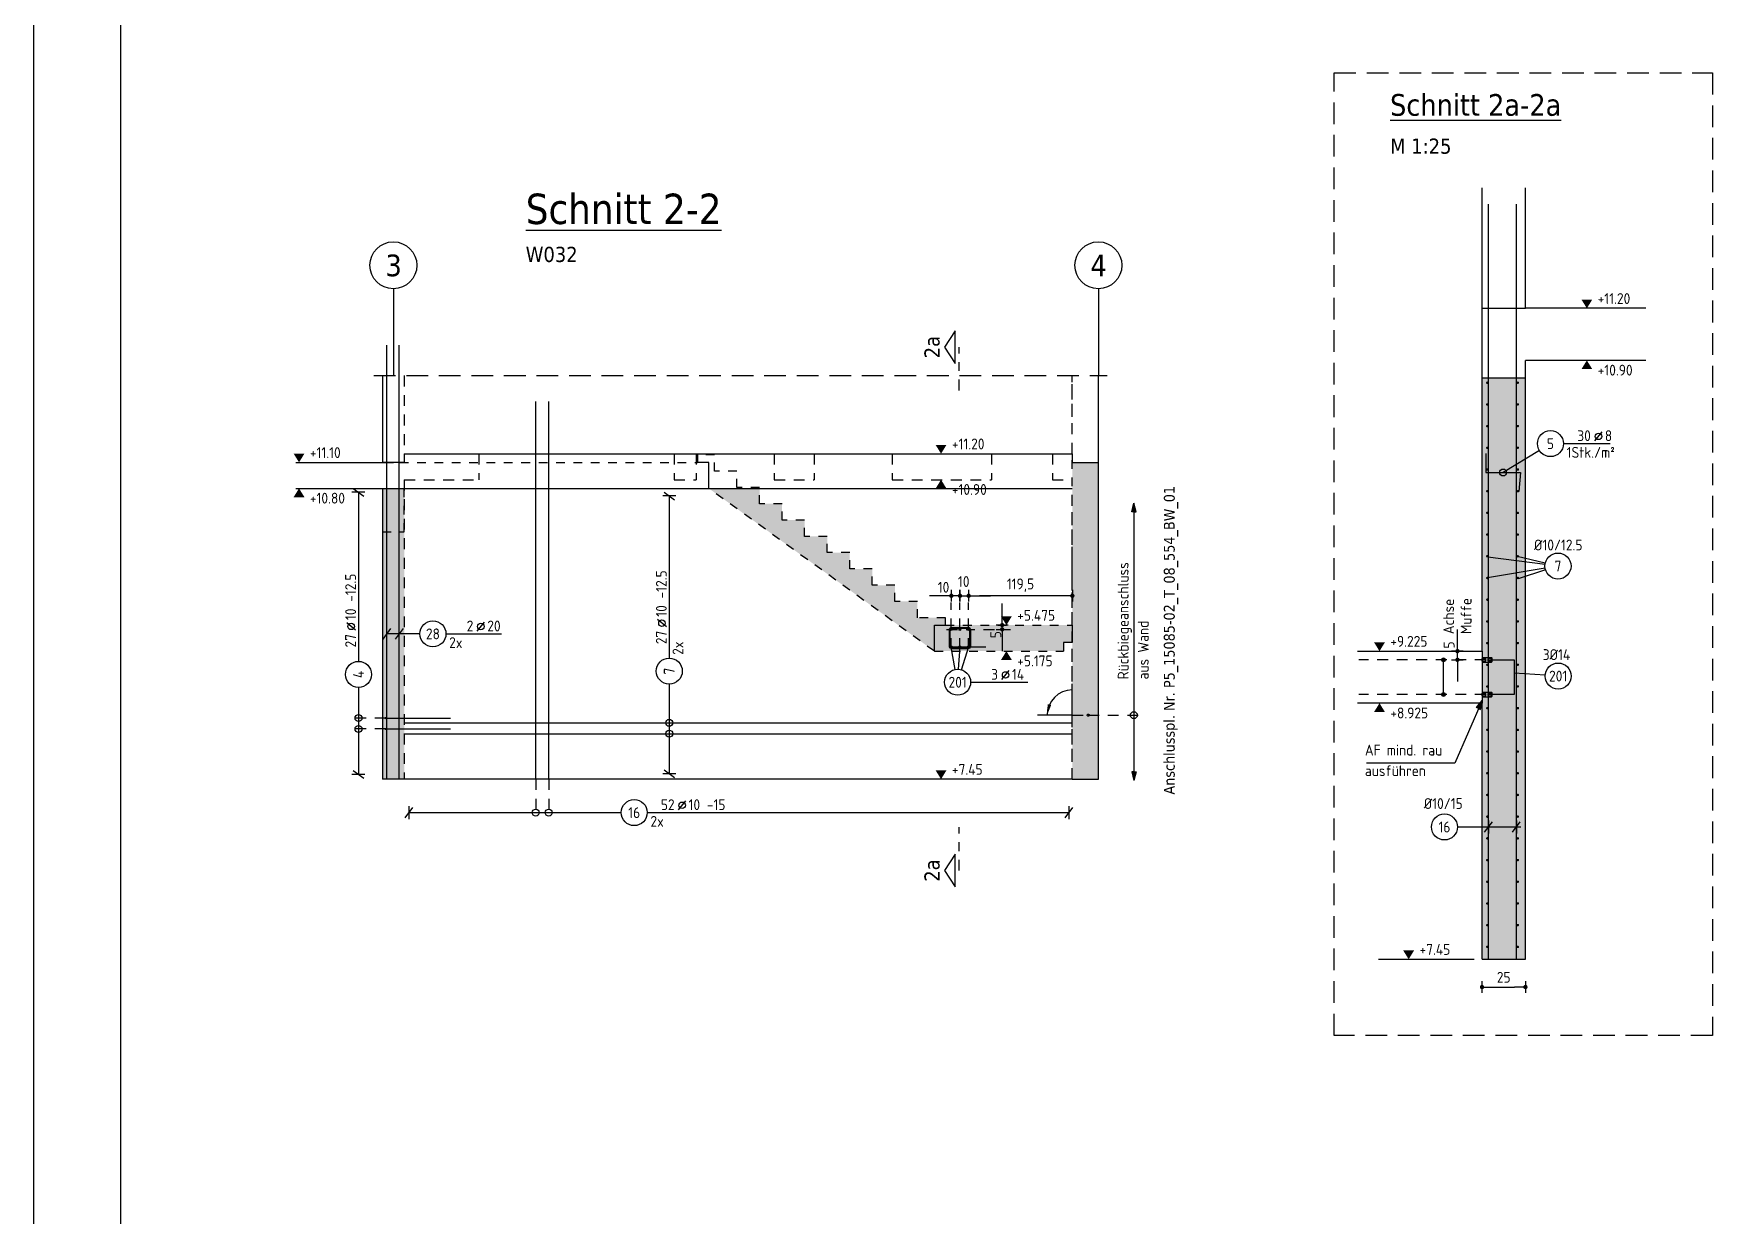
# Model space of a CAD drawing. Extents: x -4 to 75, y 1 to 115.
# Drawn here: x 6 to 25.35, y 15.02 to 28.64 of the extents above; entities that cross this region are included whole.
import ezdxf
from ezdxf.enums import TextEntityAlignment as Align

# ---------------------------------------------------------------- set-up
doc = ezdxf.new("R2010")
doc.units = 0
doc.header["$LTSCALE"] = 0.5
for name, pattern in [('AUSGEZOGEN', [1000.01, 1000, 0.01]), ('DASHDOT2', [0.5, 0.25, -0.125, 0, -0.125]), ('DASHDOTSMALL', [1.05, 0.5, -0.25, 0.05, -0.25]), ('DASHED', [0.75, 0.5, -0.25]), ('DOT', [0.175, 0.05, -0.125]), ('HIDDEN', [0.375, 0.25, -0.125]), ('HIDDEN2', [0.187, 0.125, -0.062]), ('PUNKT', [0.175, 0.05, -0.125]), ('STRICHLINIE', [0.75, 0.5, -0.25]), ('STRICHPUNKT2', [0.55, 0.25, -0.125, 0.05, -0.125]), ('VERDECKT', [0.375, 0.25, -0.125])]:
    doc.linetypes.add(name, pattern=pattern)
for name, color, linetype in [('ACHSEN', 7, 'Continuous'), ('AFU', 7, 'Continuous'), ('BETON', 7, 'Continuous'), ('DETAIL', 7, 'Continuous'), ('DRUEBER', 7, 'Continuous'), ('grau_mittel', 7, 'Continuous'), ('HILFE', 7, 'Continuous'), ('koten', 7, 'Continuous'), ('LENTON', 7, 'Continuous'), ('MASSE', 7, 'Continuous'), ('RAHMEN', 7, 'Continuous'), ('RND', 7, 'Continuous'), ('RND-1', 7, 'Continuous'), ('SCHNITTE', 7, 'Continuous'), ('SFP_Achsen', 7, 'Continuous'), ('TEXT', 7, 'Continuous'), ('VERDECKT', 7, 'Continuous')]:
    doc.layers.add(name, color=color, linetype=linetype)
doc.layers.add('NOPLOT', color=7, linetype='Continuous', plot=False)
doc.styles.add('helv', font='tahoma.ttf')
doc.styles.add('txt', font='isocp.shx')
doc.linetypes.add('AFU_50K', pattern='A,0.15,["/",Standard,S=0.2,R=0,X=-0.01,Y=-0.1],0.07,["/",Standard,S=0.2,R=0,X=-0.01,Y=-0.1],0.15', length=0.37)
doc.linetypes.add('AFU_50L', pattern='A,0.75,["/",Standard,S=0.2,R=0,X=-0.01,Y=-0.1],0.07,["/",Standard,S=0.2,R=0,X=-0.01,Y=-0.1],0.75', length=1.57)
doc.dimstyles.new('DOT_I', dxfattribs={"dimscale": 0.5, "dimtxt": 0.25, "dimasz": 0.25, "dimexe": 0.1, "dimexo": 0.3, "dimgap": 0.1, "dimtad": 1, "dimdec": 3, "dimzin": 3, "dimtxsty": 'txt', "dimblk": 'DOT', "dimblk1": 'DOT', "dimblk2": 'DOT', "dimsah": 1, "dimcen": 0.1, "dimse1": 1, "dimse2": 1, "dimazin": 0, "dimtfac": 1, "dimtdec": 4, "dimtix": 1, "dimtmove": 2, "dimatfit": 3, "dimfxl": 0, "dimtvp": 1, "dimtolj": 1, "dimtzin": 0, "dimarcsym": 0})

# ---------------------------------------------------------------- blocks, each defined once
blk = doc.blocks.new('PFEIL')
at = {"color": 7, "linetype": 'Continuous'}
blk.add_solid([(-1, -0.17), (-1, 0.17), (0, 0)], dxfattribs=at)
blk = doc.blocks.new('Pfeillinie')
at = {"layer": 'TEXT', "linetype": 'Continuous'}
blk.add_hatch(color=7, dxfattribs=at).paths.add_polyline_path([(0, 0), (-0.8, 0.2), (-0.8, 0), (-0.8, -0.2)])
at = {"layer": 'TEXT', "color": 7, "linetype": 'Continuous'}
for p, q in [((-0.8, 0), (-0.8, 0.2)), ((-0.8, 0.2), (0, 0)), ((-0.8, 0), (-0.8, -0.2)), ((-0.8, -0.2), (0, 0))]:
    blk.add_line(p, q, dxfattribs=at)
blk = doc.blocks.new('okrd_u')
at = {"layer": 'koten', "color": 7, "linetype": 'Continuous'}
blk.add_solid([(-0.125, -0.202), (0.125, -0.202), (0, 0)], dxfattribs=at)
at = {"layer": 'koten', "style": 'txt'}
blk.add_attdef('OKRD', (0.25, -0.35), '', height=0.25, dxfattribs=at)
blk = doc.blocks.new('okrd_o')
at = {"layer": 'koten', "color": 7, "linetype": 'Continuous'}
blk.add_solid([(-0.125, 0.202), (0.125, 0.202), (0, 0)], dxfattribs=at)
at = {"layer": 'koten', "style": 'txt'}
blk.add_attdef('OKRD', (0.25, 0.1), '', height=0.25, dxfattribs=at)
blk = doc.blocks.new('DOT')
at = {"layer": 'MASSE', "color": 7, "linetype": 'Continuous'}
for p, q in [((0, 0), (-1, 0)), ((0, 0.54), (0, -0.54))]:
    blk.add_line(p, q, dxfattribs=at)
at = {"layer": 'MASSE', "color": 7, "linetype": 'Continuous', "const_width": 0.2}
blk.add_lwpolyline([(-0.1, 0, 1), (0.1, 0, 1)], format="xyb", close=True, dxfattribs=at)
blk = doc.blocks.new('*D19')
at = {"layer": 'Defpoints', "color": 0, "linetype": 'AUSGEZOGEN', "transparency": 16777216}
for p in [(22.694, 17.656), (23.194, 17.656), (23.194, 17.656)]:
    blk.add_point(p, dxfattribs=at)
at = {"layer": 'MASSE', "color": 0, "linetype": 'AUSGEZOGEN', "lineweight": -2, "transparency": 16777216}
blk.add_line((22.819, 17.656), (23.069, 17.656), dxfattribs=at)
at = {"layer": 'MASSE', "color": 0, "linetype": 'AUSGEZOGEN', "lineweight": -2, "transparency": 16777216, "xscale": 0.125, "yscale": 0.125, "zscale": 0.125, "rotation": 180}
blk.add_blockref('DOT', (22.694, 17.656), dxfattribs=at)
at = {"layer": 'MASSE', "color": 0, "linetype": 'AUSGEZOGEN', "lineweight": -2, "transparency": 16777216, "xscale": 0.125, "yscale": 0.125, "zscale": 0.125}
blk.add_blockref('DOT', (23.194, 17.656), dxfattribs=at)
at = {"layer": 'MASSE', "color": 0, "linetype": 'AUSGEZOGEN', "transparency": 16777216, "insert": (22.944, 17.768), "char_height": 0.125, "attachment_point": 5, "style": 'txt'}
blk.add_mtext('\\A1;25', dxfattribs=at)
blk = doc.blocks.new('RND_LEI')
at = {"layer": 'RND', "color": 7, "linetype": 'Continuous'}
blk.add_line((1.022, 0.066), (1.19, 0.27), dxfattribs=at)
for centre, radius in [((0, 0), 0.3), ((1.106, 0.168), 0.075)]:
    blk.add_circle(centre, radius, dxfattribs=at)
at = {"layer": 'RND', "color": 7, "linetype": 'Continuous', "style": 'txt'}
blk.add_attdef('POSL', text='', height=0.25, dxfattribs=at).set_placement((0, 0), align=Align.MIDDLE)
blk.add_attdef('ANZ', text='', height=0.25, dxfattribs=at).set_placement((0.931, 0.057), align=Align.RIGHT)
for tag, p in [('DUM', (1.253, 0.057)), ('ABSTD', (1.674, 0.057)), ('POSTXT', (0.374, -0.327))]:
    blk.add_attdef(tag, p, '', height=0.25, dxfattribs=at)
blk = doc.blocks.new('RND_HIN')
at = {"layer": 'RND', "color": 7, "linetype": 'Continuous'}
blk.add_circle((0, 0), 0.3, dxfattribs=at)
at = {"layer": 'RND', "color": 7, "linetype": 'Continuous', "style": 'txt'}
blk.add_attdef('POSI', text='', height=0.25, dxfattribs=at).set_placement((0, 0), align=Align.MIDDLE)
blk = doc.blocks.new('lei_gre')
at = {"layer": 'RND', "color": 7, "linetype": 'Continuous'}
for p, q in [((-0.09, -0.12), (0.09, 0.12)), ((0, 0.15), (0, -0.15))]:
    blk.add_line(p, q, dxfattribs=at)
blk = doc.blocks.new('*D18')
at = {"layer": 'Defpoints', "color": 0, "linetype": 'AUSGEZOGEN', "transparency": 16777216}
for p in [(22.411, 21.526), (22.411, 21.526), (22.411, 21.426)]:
    blk.add_point(p, dxfattribs=at)
at = {"layer": 'MASSE', "color": 0, "linetype": 'AUSGEZOGEN', "lineweight": -2, "transparency": 16777216}
for p, q in [((22.411, 21.651), (22.411, 21.776)), ((22.411, 21.426), (22.411, 21.526)), ((22.411, 21.301), (22.411, 21.176))]:
    blk.add_line(p, q, dxfattribs=at)
at = {"layer": 'MASSE', "color": 0, "linetype": 'AUSGEZOGEN', "lineweight": -2, "transparency": 16777216, "xscale": 0.125, "yscale": 0.125, "zscale": 0.125}
for p, rotation in [((22.411, 21.526), 270), ((22.411, 21.426), 90)]:
    blk.add_blockref('DOT', p, dxfattribs=dict(at, rotation=rotation))
at = {"layer": 'MASSE', "color": 0, "linetype": 'AUSGEZOGEN', "transparency": 16777216, "insert": (22.315, 21.597), "char_height": 0.125, "attachment_point": 5, "rotation": 90, "style": 'txt'}
blk.add_mtext('\\A1;5', dxfattribs=at)
blk = doc.blocks.new('*D20')
at = {"layer": 'Defpoints', "color": 0, "linetype": 'AUSGEZOGEN', "transparency": 16777216}
for p in [(16.578, 22.164), (16.578, 22.164), (16.678, 22.164)]:
    blk.add_point(p, dxfattribs=at)
at = {"layer": 'MASSE', "color": 0, "linetype": 'AUSGEZOGEN', "lineweight": -2, "transparency": 16777216}
for p, q in [((16.453, 22.164), (16.328, 22.164)), ((16.678, 22.164), (16.578, 22.164)), ((16.803, 22.164), (16.928, 22.164))]:
    blk.add_line(p, q, dxfattribs=at)
at = {"layer": 'MASSE', "color": 0, "linetype": 'AUSGEZOGEN', "lineweight": -2, "transparency": 16777216, "xscale": 0.125, "yscale": 0.125, "zscale": 0.125}
blk.add_blockref('DOT', (16.578, 22.164), dxfattribs=at)
at = {"layer": 'MASSE', "color": 0, "linetype": 'AUSGEZOGEN', "lineweight": -2, "transparency": 16777216, "xscale": 0.125, "yscale": 0.125, "zscale": 0.125, "rotation": 180}
blk.add_blockref('DOT', (16.678, 22.164), dxfattribs=at)
at = {"layer": 'MASSE', "color": 0, "linetype": 'AUSGEZOGEN', "transparency": 16777216, "insert": (16.488, 22.262), "char_height": 0.125, "attachment_point": 5, "style": 'txt'}
blk.add_mtext('\\A1;10', dxfattribs=at)
blk = doc.blocks.new('*D21')
at = {"layer": 'Defpoints', "color": 0, "linetype": 'AUSGEZOGEN', "transparency": 16777216}
for p in [(16.678, 22.164), (16.778, 22.164), (16.778, 22.164)]:
    blk.add_point(p, dxfattribs=at)
at = {"layer": 'MASSE', "color": 0, "linetype": 'AUSGEZOGEN', "lineweight": -2, "transparency": 16777216}
for p, q in [((16.553, 22.164), (16.428, 22.164)), ((16.678, 22.164), (16.778, 22.164)), ((16.903, 22.164), (17.028, 22.164))]:
    blk.add_line(p, q, dxfattribs=at)
at = {"layer": 'MASSE', "color": 0, "linetype": 'AUSGEZOGEN', "lineweight": -2, "transparency": 16777216, "xscale": 0.125, "yscale": 0.125, "zscale": 0.125}
blk.add_blockref('DOT', (16.678, 22.164), dxfattribs=at)
at = {"layer": 'MASSE', "color": 0, "linetype": 'AUSGEZOGEN', "lineweight": -2, "transparency": 16777216, "xscale": 0.125, "yscale": 0.125, "zscale": 0.125, "rotation": 180}
blk.add_blockref('DOT', (16.778, 22.164), dxfattribs=at)
at = {"layer": 'MASSE', "color": 0, "linetype": 'AUSGEZOGEN', "transparency": 16777216, "insert": (16.721, 22.328), "char_height": 0.125, "attachment_point": 5, "style": 'txt'}
blk.add_mtext('\\A1;10', dxfattribs=at)
blk = doc.blocks.new('*D22')
at = {"layer": 'Defpoints', "color": 0, "linetype": 'AUSGEZOGEN', "transparency": 16777216}
for p in [(17.164, 21.826), (17.164, 21.826), (17.164, 21.776)]:
    blk.add_point(p, dxfattribs=at)
at = {"layer": 'MASSE', "color": 0, "linetype": 'AUSGEZOGEN', "lineweight": -2, "transparency": 16777216}
for p, q in [((17.164, 21.951), (17.164, 22.076)), ((17.164, 21.776), (17.164, 21.826)), ((17.164, 21.651), (17.164, 21.526))]:
    blk.add_line(p, q, dxfattribs=at)
at = {"layer": 'MASSE', "color": 0, "linetype": 'AUSGEZOGEN', "lineweight": -2, "transparency": 16777216, "xscale": 0.125, "yscale": 0.125, "zscale": 0.125}
for p, rotation in [((17.164, 21.826), 270), ((17.164, 21.776), 90)]:
    blk.add_blockref('DOT', p, dxfattribs=dict(at, rotation=rotation))
at = {"layer": 'MASSE', "color": 0, "linetype": 'AUSGEZOGEN', "transparency": 16777216, "insert": (17.091, 21.716), "char_height": 0.125, "attachment_point": 5, "rotation": 90, "style": 'txt'}
blk.add_mtext('\\A1;5', dxfattribs=at)
blk = doc.blocks.new('*D23')
at = {"layer": 'Defpoints', "color": 0, "linetype": 'AUSGEZOGEN', "transparency": 16777216}
for p in [(16.778, 22.164), (16.778, 22.164), (17.973, 22.164)]:
    blk.add_point(p, dxfattribs=at)
at = {"layer": 'MASSE', "color": 0, "linetype": 'AUSGEZOGEN', "lineweight": -2, "transparency": 16777216}
blk.add_line((17.848, 22.164), (16.903, 22.164), dxfattribs=at)
at = {"layer": 'MASSE', "color": 0, "linetype": 'AUSGEZOGEN', "lineweight": -2, "transparency": 16777216, "xscale": 0.125, "yscale": 0.125, "zscale": 0.125, "rotation": 180}
blk.add_blockref('DOT', (16.778, 22.164), dxfattribs=at)
at = {"layer": 'MASSE', "color": 0, "linetype": 'AUSGEZOGEN', "lineweight": -2, "transparency": 16777216, "xscale": 0.125, "yscale": 0.125, "zscale": 0.125}
blk.add_blockref('DOT', (17.973, 22.164), dxfattribs=at)
at = {"layer": 'MASSE', "color": 0, "linetype": 'AUSGEZOGEN', "transparency": 16777216, "insert": (17.375, 22.286), "char_height": 0.125, "attachment_point": 5, "style": 'txt'}
blk.add_mtext('\\A1;119,5', dxfattribs=at)
blk = doc.blocks.new('SCHN-2')
at = {"layer": 'SCHNITTE', "color": 6, "linetype": 'Continuous'}
blk.add_lwpolyline([(0.378, 0.088), (0, 0.34), (-0.378, 0.088)], close=True, dxfattribs=at)
at = {"layer": 'SCHNITTE', "color": 1, "linetype": 'DASHDOTSMALL', "style": 'helv'}
blk.add_attdef('SCHN-2', text='', height=0.35, dxfattribs=at).set_placement((0, 0.45), align=Align.CENTER)
blk = doc.blocks.new('A0--19')
at = {"layer": 'RAHMEN'}
blk.add_line((0, 84.1), (0, 0), dxfattribs=at)
at = {"layer": 'RAHMEN', "color": 5}
blk.add_line((2, 83.6), (2, 0.5), dxfattribs=at)

msp = doc.modelspace()

# ---------------------------------------------------------------- hatches: boundary and pattern name
at = {"layer": 'grau_mittel'}
for points in [[(23.1944, 24.676), (22.6944, 24.676), (22.6944, 21.526), (22.6944, 20.926), (22.6944, 17.976), (23.1944, 17.976)], [(16.5125, 21.826), (16.5125, 21.911), (16.1875, 21.911), (16.1875, 22.0985), (15.9275, 22.0985), (15.9275, 22.286), (15.6675, 22.286), (15.6675, 22.4735), (15.4075, 22.4735), (15.4075, 22.661), (15.1475, 22.661), (15.1475, 22.8485), (14.8875, 22.8485), (14.8875, 23.036), (14.6275, 23.036), (14.6275, 23.2235), (14.3675, 23.2235), (14.3675, 23.401), (13.7825, 23.401), (16.3825, 21.526), (17.8725, 21.526), (17.8725, 21.626), (17.9725, 21.626), (17.9725, 21.826)]]:
    msp.add_hatch(color=61, dxfattribs=at).paths.add_polyline_path(points)
h = msp.add_hatch(color=61, dxfattribs=at)
h.paths.add_polyline_path([(17.9725, 21.826), (17.9725, 20.051), (17.9725, 20.051), (18.2725, 20.051), (18.2725, 23.701), (17.9725, 23.701)])
h.paths.add_polyline_path([(10.0225, 20.051), (10.2725, 20.051), (10.2725, 22.901), (10.0225, 22.901)])
h.paths.add_polyline_path([(10.0225, 22.901), (10.2725, 22.901), (10.2725, 23.401), (10.0225, 23.401)])

# ---------------------------------------------------------------- linework, layer by layer
at = {"layer": 'ACHSEN', "color": 140, "linetype": 'AUSGEZOGEN'}
for p, q in [((10.1475, 25.701), (10.1475, 24.701)), ((18.2725, 25.701), (18.2725, 24.701))]:
    msp.add_line(p, q, dxfattribs=at)
at = {"layer": 'ACHSEN', "color": 102, "linetype": 'DASHDOT2'}
for p, q in [((16.5775, 21.776), (16.5775, 22.087)), ((16.6775, 21.776), (16.6775, 22.087)), ((16.7775, 21.776), (16.7775, 22.087)), ((16.524, 21.776), (17.2583, 21.776))]:
    msp.add_line(p, q, dxfattribs=at)
at = {"layer": 'AFU', "color": 8, "linetype": 'AFU_50K'}
for p, q in [((22.6944, 25.476), (23.1944, 25.476)), ((22.6944, 24.676), (23.1944, 24.676)), ((10.2725, 23.801), (10.2725, 23.701)), ((10.2725, 23.701), (10.0225, 23.701)), ((17.9725, 23.701), (18.2725, 23.701)), ((10.0225, 23.401), (10.2725, 23.401)), ((17.9725, 21.826), (17.9725, 21.626)), ((22.6944, 21.526), (22.6944, 20.926)), ((17.9725, 20.051), (18.2725, 20.051)), ((22.6944, 17.976), (23.1944, 17.976))]:
    msp.add_line(p, q, dxfattribs=at)
at = {"layer": 'AFU', "color": 8, "linetype": 'AFU_50L'}
for p, q in [((10.2725, 23.801), (17.9725, 23.801)), ((17.9725, 23.801), (17.9725, 23.701)), ((10.2725, 23.401), (17.9725, 23.401)), ((17.9725, 20.051), (10.0225, 20.051))]:
    msp.add_line(p, q, dxfattribs=at)
at = {"layer": 'BETON', "color": 6, "linetype": 'AUSGEZOGEN'}
for p, q in [((22.6944, 21.526), (22.6944, 26.8627)), ((23.1944, 25.476), (23.1944, 26.8627)), ((24.5837, 25.476), (23.1944, 25.476)), ((24.5837, 24.876), (23.1944, 24.876)), ((23.1944, 17.976), (23.1944, 24.876)), ((10.0225, 24.701), (10.0225, 23.701)), ((18.2725, 20.051), (18.2725, 24.701)), ((9.0225, 23.701), (10.0225, 23.701)), ((9.0225, 23.401), (10.0225, 23.401)), ((10.0225, 23.401), (10.0225, 20.051)), ((21.2602, 21.526), (22.6944, 21.526)), ((22.6944, 20.926), (21.2602, 20.926)), ((22.6944, 17.976), (22.6944, 20.926))]:
    msp.add_line(p, q, dxfattribs=at)
at = {"layer": 'DETAIL', "color": 102, "linetype": 'STRICHLINIE'}
msp.add_lwpolyline([(20.9917, 17.0986), (20.9917, 28.1891), (25.3495, 28.1891), (25.3495, 17.0986)], close=True, dxfattribs=at)
at = {"layer": 'DRUEBER', "color": 7, "linetype": 'PUNKT'}
for p, q in [((17.9725, 21.826), (17.9725, 24.701)), ((10.0225, 23.701), (13.6525, 23.701)), ((13.8475, 23.786), (13.6525, 23.786)), ((13.6525, 23.786), (13.6525, 23.701)), ((13.8475, 23.5985), (13.8475, 23.786)), ((14.1075, 23.5985), (13.8475, 23.5985)), ((14.1075, 23.411), (14.1075, 23.5985)), ((10.2725, 23.401), (13.7825, 23.401)), ((10.2725, 22.901), (10.2725, 23.401)), ((16.3825, 21.526), (13.7825, 23.401)), ((14.3675, 23.411), (14.1075, 23.411)), ((14.3675, 23.2235), (14.3675, 23.411)), ((14.6275, 23.2235), (14.3675, 23.2235)), ((14.6275, 23.036), (14.6275, 23.2235)), ((14.8875, 23.036), (14.6275, 23.036)), ((14.8875, 22.8485), (14.8875, 23.036)), ((10.0225, 22.901), (10.2725, 22.901)), ((15.1475, 22.8485), (14.8875, 22.8485)), ((15.1475, 22.661), (15.1475, 22.8485)), ((15.4075, 22.661), (15.1475, 22.661)), ((15.4075, 22.4735), (15.4075, 22.661)), ((15.6675, 22.4735), (15.4075, 22.4735)), ((15.6675, 22.286), (15.6675, 22.4735)), ((15.9275, 22.286), (15.6675, 22.286)), ((15.9275, 22.0985), (15.9275, 22.286)), ((16.1875, 22.0985), (15.9275, 22.0985)), ((16.1875, 21.911), (16.1875, 22.0985)), ((16.5125, 21.911), (16.1875, 21.911)), ((16.5125, 21.826), (16.5125, 21.911)), ((16.5125, 21.826), (17.9725, 21.826)), ((16.3825, 21.526), (17.8725, 21.526)), ((17.9725, 21.626), (17.8725, 21.626)), ((17.8725, 21.626), (17.8725, 21.526)), ((17.9725, 20.051), (17.9725, 21.626))]:
    msp.add_line(p, q, dxfattribs=at)
at = {"layer": 'HILFE', "color": 102, "linetype": 'DASHED'}
msp.add_line((9.9225, 24.701), (18.3725, 24.701), dxfattribs=at)
at = {"layer": 'HILFE', "color": 102, "linetype": 'AUSGEZOGEN'}
msp.add_line((21.5001, 17.976), (22.6018, 17.976), dxfattribs=at)
at = {"layer": 'LENTON', "color": 102}
for p, q in [((22.6944, 21.4514), (22.6965, 21.4514)), ((22.6944, 21.4514), (22.6944, 21.4387)), ((22.6964, 21.4403), (22.6944, 21.4427)), ((22.6944, 21.4387), (22.6944, 21.4133)), ((22.6944, 21.4133), (22.6944, 21.4006)), ((22.6944, 21.4093), (22.6964, 21.4116)), ((22.6944, 21.4006), (22.6965, 21.4006)), ((22.6964, 21.4403), (22.6964, 21.4116)), ((22.7371, 21.436), (22.6964, 21.4403)), ((22.6964, 21.4116), (22.6964, 21.4403)), ((22.6964, 21.4116), (22.7371, 21.4159)), ((22.6981, 21.4483), (22.6965, 21.4514)), ((22.6965, 21.4006), (22.6981, 21.4036)), ((22.7012, 21.4514), (22.6996, 21.4483)), ((22.6996, 21.4036), (22.7012, 21.4006)), ((22.7012, 21.4514), (22.802, 21.4514)), ((22.7012, 21.4006), (22.802, 21.4006)), ((22.7371, 21.4159), (22.7371, 21.436)), ((22.8035, 21.4403), (22.7628, 21.436)), ((22.7628, 21.436), (22.7628, 21.4159)), ((22.7628, 21.4159), (22.8035, 21.4116)), ((22.8054, 21.448), (22.802, 21.4514)), ((22.802, 21.4006), (22.8054, 21.404)), ((22.8054, 21.4427), (22.8035, 21.4403)), ((22.8035, 21.4116), (22.8035, 21.4403)), ((22.8035, 21.4403), (22.8035, 21.4116)), ((22.8035, 21.4116), (22.8054, 21.4093)), ((22.8054, 21.448), (22.8054, 21.445)), ((22.8054, 21.445), (22.8054, 21.426)), ((22.8054, 21.426), (22.8054, 21.4069)), ((22.8054, 21.4069), (22.8054, 21.404)), ((22.6944, 21.0514), (22.6965, 21.0514)), ((22.6944, 21.0514), (22.6944, 21.0387)), ((22.6964, 21.0403), (22.6944, 21.0427)), ((22.6944, 21.0387), (22.6944, 21.0133)), ((22.6944, 21.0133), (22.6944, 21.0006)), ((22.6944, 21.0093), (22.6964, 21.0116)), ((22.6944, 21.0006), (22.6965, 21.0006)), ((22.6964, 21.0403), (22.6964, 21.0116)), ((22.7371, 21.036), (22.6964, 21.0403)), ((22.6964, 21.0116), (22.6964, 21.0403)), ((22.6964, 21.0116), (22.7371, 21.0159)), ((22.6981, 21.0483), (22.6965, 21.0514)), ((22.6965, 21.0006), (22.6981, 21.0036)), ((22.7012, 21.0514), (22.6996, 21.0483)), ((22.6996, 21.0036), (22.7012, 21.0006)), ((22.7012, 21.0514), (22.802, 21.0514)), ((22.7012, 21.0006), (22.802, 21.0006)), ((22.7371, 21.0159), (22.7371, 21.036)), ((22.8035, 21.0403), (22.7628, 21.036)), ((22.7628, 21.036), (22.7628, 21.0159)), ((22.7628, 21.0159), (22.8035, 21.0116)), ((22.8054, 21.048), (22.802, 21.0514)), ((22.802, 21.0006), (22.8054, 21.004)), ((22.8054, 21.0427), (22.8035, 21.0403)), ((22.8035, 21.0116), (22.8035, 21.0403)), ((22.8035, 21.0403), (22.8035, 21.0116)), ((22.8035, 21.0116), (22.8054, 21.0093)), ((22.8054, 21.048), (22.8054, 21.045)), ((22.8054, 21.045), (22.8054, 21.026)), ((22.8054, 21.026), (22.8054, 21.0069)), ((22.8054, 21.0069), (22.8054, 21.004))]:
    msp.add_line(p, q, dxfattribs=at)
for centre, start, end in [((22.6988, 21.4487), 207.50004, 332.49996), ((22.6988, 21.4032), 27.50006, 152.49994), ((22.6988, 21.0487), 207.50004, 332.49996), ((22.6988, 21.0032), 27.50006, 152.49994)]:
    msp.add_arc(centre, 0.00082, start, end, dxfattribs=at)
at = {"layer": 'NOPLOT', "color": 191, "linetype": 'Continuous'}
for p, q in [((13.7825, 23.701), (13.6525, 23.701)), ((13.7825, 23.401), (13.7825, 23.701)), ((16.3825, 21.526), (16.3825, 21.826)), ((16.3825, 21.826), (16.5125, 21.826)), ((16.3825, 21.526), (16.3825, 21.826)), ((16.3825, 21.826), (16.5125, 21.826)), ((22.2495, 21.026), (22.2495, 21.426))]:
    msp.add_line(p, q, dxfattribs=at)
at = {"layer": 'NOPLOT', "color": 191, "linetype": 'AUSGEZOGEN'}
for p, q in [((16.5775, 21.576), (16.9749, 21.576)), ((16.6775, 21.569), (16.716, 21.569))]:
    msp.add_line(p, q, dxfattribs=at)
for points in [[(16.7725, 21.796), (16.5825, 21.796, 0.4142136), (16.5525, 21.766), (16.5525, 21.586, 0.4142136), (16.5825, 21.556), (16.7725, 21.556, 0.4142136), (16.8025, 21.586), (16.8025, 21.766, 0.4142136)], [(16.7725, 21.786), (16.5825, 21.786, 0.4142136), (16.5625, 21.766), (16.5625, 21.586, 0.4142136), (16.5825, 21.566), (16.7725, 21.566, 0.4142136), (16.7925, 21.586), (16.7925, 21.766, 0.4142136)]]:
    msp.add_lwpolyline(points, format="xyb", close=True, dxfattribs=at)
at = {"layer": 'NOPLOT', "color": 191, "linetype": 'Continuous'}
for centre, radius in [((22.2495, 21.426), 0.022), ((22.2495, 21.426), 0.014), ((22.2495, 21.026), 0.022), ((22.2495, 21.026), 0.014)]:
    msp.add_circle(centre, radius, dxfattribs=at)
at = {"layer": 'RND', "color": 102, "linetype": 'AUSGEZOGEN'}
for p, q in [((23.3547, 23.8389), (22.9369, 23.5845)), ((23.4218, 22.4816), (22.7577, 22.3703)), ((23.4209, 22.525), (22.7628, 22.6072)), ((23.4238, 22.5409), (23.1007, 22.6173)), ((23.4268, 22.4609), (23.1108, 22.3602)), ((10.4537, 21.7249), (10.0658, 21.7249)), ((16.6232, 21.315), (16.575, 21.5724)), ((16.6622, 21.3172), (16.6817, 21.5737)), ((16.6953, 21.3108), (16.7782, 21.5776)), ((23.4219, 21.2484), (23.0628, 21.2721)), ((22.4112, 19.5001), (23.1411, 19.5001))]:
    msp.add_line(p, q, dxfattribs=at)
at = {"layer": 'RND', "color": 7, "linetype": 'AUSGEZOGEN'}
for p, q in [((23.6328, 23.9169), (24.1728, 23.9169)), ((9.7457, 23.3558), (9.7457, 21.408)), ((13.3272, 23.314), (13.3272, 21.4458)), ((10.7537, 21.7249), (11.3937, 21.7249)), ((9.7457, 21.108), (9.7457, 20.1055)), ((13.3272, 21.1458), (13.3272, 20.1141)), ((16.8008, 21.1676), (17.4608, 21.1676)), ((10.3272, 19.6656), (12.7734, 19.6656)), ((13.0734, 19.6656), (17.9339, 19.6656))]:
    msp.add_line(p, q, dxfattribs=at)
at = {"layer": 'RND', "color": 7, "linetype": 'HIDDEN2'}
for p, q in [((16.5775, 21.576), (16.5775, 21.776)), ((16.6775, 21.576), (16.6775, 21.776)), ((16.7775, 21.576), (16.7775, 21.776))]:
    msp.add_line(p, q, dxfattribs=at)
at = {"layer": 'RND', "color": 102, "linetype": 'VERDECKT'}
for p, q in [((10.058, 20.7545), (9.6957, 20.7545)), ((18.1566, 20.788), (18.7316, 20.788)), ((10.058, 20.6295), (9.6957, 20.6295)), ((11.7888, 20.051), (11.7888, 19.6156)), ((11.9388, 20.051), (11.9388, 19.6156))]:
    msp.add_line(p, q, dxfattribs=at)
at = {"layer": 'RND', "color": 1, "linetype": 'AUSGEZOGEN'}
for points in [[(22.7684, 17.976), (22.7684, 26.676)], [(23.0904, 17.976), (23.0904, 26.676)], [(10.0714, 20.051), (10.0714, 25.051)], [(10.2149, 20.051), (10.2149, 25.051)], [(11.7888, 20.051), (11.7888, 24.401)], [(11.9388, 20.051), (11.9388, 24.401)], [(22.7628, 21.426), (23.0628, 21.426), (23.0628, 21.026), (22.7628, 21.026)], [(10.058, 20.7545), (10.808, 20.7545)], [(10.058, 20.6295), (10.808, 20.6295)], [(10.2725, 20.7), (17.9725, 20.7)], [(10.2725, 20.575), (17.9725, 20.575)]]:
    msp.add_lwpolyline(points, dxfattribs=at)
at = {"layer": 'RND', "color": 7, "linetype": 'AUSGEZOGEN'}
for points, const_width in [([(22.7618, 24.6188, -1), (22.7478, 24.6188, -1)], 0.014), ([(23.1138, 24.6188, -1), (23.0998, 24.6188, -1)], 0.014), ([(22.7618, 24.3688, -1), (22.7478, 24.3688, -1)], 0.014), ([(23.1138, 24.3688, -1), (23.0998, 24.3688, -1)], 0.014), ([(22.7618, 24.1188, -1), (22.7478, 24.1188, -1)], 0.014), ([(23.1138, 24.1188, -1), (23.0998, 24.1188, -1)], 0.014), ([(22.7618, 23.8688, -1), (22.7478, 23.8688, -1)], 0.014), ([(23.1138, 23.8688, -1), (23.0998, 23.8688, -1)], 0.014), ([(22.7618, 23.6188, -1), (22.7478, 23.6188, -1)], 0.014), ([(23.1138, 23.6188, -1), (23.0998, 23.6188, -1)], 0.014), ([(22.7618, 23.3688, -1), (22.7478, 23.3688, -1)], 0.014), ([(23.1138, 23.3688, -1), (23.0998, 23.3688, -1)], 0.014), ([(22.7618, 23.1188, -1), (22.7478, 23.1188, -1)], 0.014), ([(23.1138, 23.1188, -1), (23.0998, 23.1188, -1)], 0.014), ([(22.7618, 22.8688, -1), (22.7478, 22.8688, -1)], 0.014), ([(23.1138, 22.8688, -1), (23.0998, 22.8688, -1)], 0.014), ([(22.7618, 22.6188, -1), (22.7478, 22.6188, -1)], 0.014), ([(23.1138, 22.6188, -1), (23.0998, 22.6188, -1)], 0.014), ([(22.7618, 22.3688, -1), (22.7478, 22.3688, -1)], 0.014), ([(23.1138, 22.3688, -1), (23.0998, 22.3688, -1)], 0.014), ([(22.7618, 22.1188, -1), (22.7478, 22.1188, -1)], 0.014), ([(23.1138, 22.1188, -1), (23.0998, 22.1188, -1)], 0.014), ([(22.7618, 21.8688, -1), (22.7478, 21.8688, -1)], 0.014), ([(23.1138, 21.8688, -1), (23.0998, 21.8688, -1)], 0.014), ([(16.574, 21.776, 1), (16.581, 21.776, 1)], 0.007), ([(16.674, 21.776, 1), (16.681, 21.776, 1)], 0.007), ([(16.774, 21.776, 1), (16.781, 21.776, 1)], 0.007), ([(16.574, 21.576, -1), (16.581, 21.576, -1)], 0.007), ([(16.674, 21.576, 1), (16.681, 21.576, 1)], 0.007), ([(16.774, 21.576, -1), (16.781, 21.576, -1)], 0.007), ([(22.7618, 21.6188, -1), (22.7478, 21.6188, -1)], 0.014), ([(23.1138, 21.6188, -1), (23.0998, 21.6188, -1)], 0.014), ([(22.7618, 21.3688, -1), (22.7478, 21.3688, -1)], 0.014), ([(23.1138, 21.3688, -1), (23.0998, 21.3688, -1)], 0.014), ([(22.7618, 21.1188, -1), (22.7478, 21.1188, -1)], 0.014), ([(23.1138, 21.1188, -1), (23.0998, 21.1188, -1)], 0.014), ([(10.0518, 20.7545, 1), (10.0643, 20.7545, 1)], 0.0125), ([(22.7618, 20.8688, -1), (22.7478, 20.8688, -1)], 0.014), ([(23.1138, 20.8688, -1), (23.0998, 20.8688, -1)], 0.014), ([(10.0518, 20.6295, 1), (10.0643, 20.6295, 1)], 0.0125), ([(22.7618, 20.6188, -1), (22.7478, 20.6188, -1)], 0.014), ([(23.1138, 20.6188, -1), (23.0998, 20.6188, -1)], 0.014), ([(22.7618, 20.3688, -1), (22.7478, 20.3688, -1)], 0.014), ([(23.1138, 20.3688, -1), (23.0998, 20.3688, -1)], 0.014), ([(22.7618, 20.1188, -1), (22.7478, 20.1188, -1)], 0.014), ([(23.1138, 20.1188, -1), (23.0998, 20.1188, -1)], 0.014), ([(22.7618, 19.8688, -1), (22.7478, 19.8688, -1)], 0.014), ([(23.1138, 19.8688, -1), (23.0998, 19.8688, -1)], 0.014), ([(22.7618, 19.6188, -1), (22.7478, 19.6188, -1)], 0.014), ([(23.1138, 19.6188, -1), (23.0998, 19.6188, -1)], 0.014), ([(22.7618, 19.3688, -1), (22.7478, 19.3688, -1)], 0.014), ([(23.1138, 19.3688, -1), (23.0998, 19.3688, -1)], 0.014), ([(22.7618, 19.1188, -1), (22.7478, 19.1188, -1)], 0.014), ([(23.1138, 19.1188, -1), (23.0998, 19.1188, -1)], 0.014), ([(22.7618, 18.8688, -1), (22.7478, 18.8688, -1)], 0.014), ([(23.1138, 18.8688, -1), (23.0998, 18.8688, -1)], 0.014), ([(22.7618, 18.6188, -1), (22.7478, 18.6188, -1)], 0.014), ([(23.1138, 18.6188, -1), (23.0998, 18.6188, -1)], 0.014), ([(22.7618, 18.3688, -1), (22.7478, 18.3688, -1)], 0.014), ([(23.1138, 18.3688, -1), (23.0998, 18.3688, -1)], 0.014), ([(22.7618, 18.1188, -1), (22.7478, 18.1188, -1)], 0.014), ([(23.1138, 18.1188, -1), (23.0998, 18.1188, -1)], 0.014)]:
    msp.add_lwpolyline(points, format="xyb", close=True, dxfattribs=dict(at, const_width=const_width))
at = {"layer": 'RND', "color": 102, "linetype": 'AUSGEZOGEN'}
for points in [[(18.6816, 23.2297), (18.6816, 20.0361)], [(22.6944, 20.9565), (22.3811, 20.2353), (21.3639, 20.2353)]]:
    msp.add_lwpolyline(points, dxfattribs=at)
at = {"layer": 'RND', "color": 1, "linetype": 'HIDDEN'}
for points in [[(22.7371, 21.426), (21.2755, 21.426)], [(22.7371, 21.026), (21.2755, 21.026)]]:
    msp.add_lwpolyline(points, dxfattribs=at)
at = {"layer": 'RND', "color": 7, "linetype": 'AUSGEZOGEN'}
for centre in [(22.9369, 23.5845), (9.7457, 20.7545), (13.3272, 20.7), (18.6816, 20.788), (9.7457, 20.6295), (13.3272, 20.575), (11.7888, 19.6656), (11.9388, 19.6656)]:
    msp.add_circle(centre, 0.04, dxfattribs=at)
at = {"layer": 'RND', "color": 102, "linetype": 'AUSGEZOGEN'}
for centre in [(16.5775, 21.776), (16.6775, 21.776), (16.7775, 21.776), (16.5775, 21.576), (16.6775, 21.576), (16.7775, 21.576)]:
    msp.add_circle(centre, 0.011, dxfattribs=at)
at = {"layer": 'RND-1', "color": 1, "linetype": 'AUSGEZOGEN'}
msp.add_lwpolyline([(22.7369, 23.8045), (22.7369, 23.5845), (23.1369, 23.5845), (23.1177, 23.3653)], dxfattribs=at)
at = {"layer": 'SCHNITTE', "color": 6, "linetype": 'STRICHPUNKT2'}
for p, q in [((16.6676, 24.529), (16.6676, 25.029)), ((16.6676, 18.9981), (16.6676, 19.4981))]:
    msp.add_line(p, q, dxfattribs=at)
at = {"layer": 'SFP_Achsen', "color": 7, "linetype": 'AUSGEZOGEN'}
for centre in [(10.1475, 25.9715), (18.2725, 25.9715)]:
    msp.add_circle(centre, 0.2705, dxfattribs=at)
at = {"layer": 'TEXT', "color": 7, "linetype": 'VERDECKT'}
msp.add_line((17.9725, 20.788), (18.1566, 20.788), dxfattribs=at)
at = {"layer": 'TEXT', "color": 1, "linetype": 'AUSGEZOGEN'}
msp.add_lwpolyline([(17.9725, 20.788), (17.5725, 20.788)], dxfattribs=at)
at = {"layer": 'TEXT', "color": 7, "linetype": 'VERDECKT'}
msp.add_circle((18.1566, 20.788), 0.012, dxfattribs=at)
at = {"layer": 'TEXT', "color": 102, "linetype": 'AUSGEZOGEN'}
msp.add_arc((17.9725, 20.788), 0.2904, 90, 180, dxfattribs=at)
at = {"layer": 'VERDECKT', "color": 7, "linetype": 'HIDDEN'}
for p, q in [((10.2725, 24.701), (10.2725, 23.701)), ((17.9725, 23.801), (17.9725, 24.701)), ((10.2725, 23.801), (11.1325, 23.801)), ((11.1325, 23.801), (11.1325, 23.501)), ((13.3825, 23.801), (13.6375, 23.801)), ((13.3825, 23.801), (13.3825, 23.501)), ((13.6375, 23.801), (13.6375, 23.501)), ((14.5375, 23.801), (14.9975, 23.801)), ((14.5375, 23.801), (14.5375, 23.501)), ((14.9975, 23.801), (14.9975, 23.501)), ((15.8975, 23.801), (17.0425, 23.801)), ((15.8975, 23.801), (15.8975, 23.501)), ((17.0425, 23.801), (17.0425, 23.501)), ((17.7425, 23.801), (17.9725, 23.801)), ((17.7425, 23.801), (17.7425, 23.501)), ((10.0225, 23.701), (10.2725, 23.701)), ((10.2725, 23.501), (10.2725, 20.051)), ((10.2725, 23.501), (11.1325, 23.501)), ((13.3825, 23.501), (13.6375, 23.501)), ((14.5375, 23.501), (14.9975, 23.501)), ((15.8975, 23.501), (17.0425, 23.501)), ((17.7425, 23.501), (17.9725, 23.501)), ((17.9725, 20.051), (17.9725, 23.501))]:
    msp.add_line(p, q, dxfattribs=at)

# ---------------------------------------------------------------- block references
at = {"layer": 'koten', "color": 7, "linetype": 'AUSGEZOGEN'}
ref = msp.add_blockref('okrd_o', (23.9024, 25.476), dxfattribs=dict(at, xscale=0.5, yscale=0.5, zscale=0.5))
ref.add_attrib('OKRD', '+11.20', (24.0274, 25.526), dxfattribs={"layer": '0', "color": 0, "linetype": 'ByBlock', "height": 0.125, "style": 'txt'})
at = {"layer": 'koten', "color": 7, "linetype": 'DOT'}
ref = msp.add_blockref('okrd_u', (23.9024, 24.876), dxfattribs=dict(at, xscale=0.5, yscale=0.5, zscale=0.5))
ref.add_attrib('OKRD', '+10.90', (24.0274, 24.701), dxfattribs={"layer": '0', "color": 0, "linetype": 'ByBlock', "height": 0.125, "style": 'txt'})
at = {"layer": 'koten', "color": 7, "linetype": 'AUSGEZOGEN', "xscale": 0.5, "yscale": 0.5, "zscale": 0.5}
for name, p, values in [('okrd_o', (9.0606, 23.701), {'OKRD': '+11.10'}), ('okrd_u', (9.0606, 23.401), {'OKRD': '+10.80'}), ('okrd_o', (17.2129, 21.826), {'OKRD': '+5.475'}), ('okrd_o', (21.5126, 21.526), {'OKRD': '+9.225'}), ('okrd_u', (17.2129, 21.526), {'OKRD': '+5.175'}), ('okrd_u', (21.5126, 20.926), {'OKRD': '+8.925'}), ('okrd_o', (16.4596, 20.051), {'OKRD': '+7.45'}), ('okrd_o', (21.8487, 17.976), {'OKRD': '+7.45'})]:
    msp.add_blockref(name, p, dxfattribs=at).add_auto_attribs(values)
at = {"layer": 'koten', "color": 5, "linetype": 'AUSGEZOGEN', "xscale": 0.5, "yscale": 0.5, "zscale": 0.5}
for name, p, values in [('okrd_o', (16.4596, 23.801), {'OKRD': '+11.20'}), ('okrd_u', (16.4596, 23.501), {'OKRD': '+10.90'})]:
    msp.add_blockref(name, p, dxfattribs=at).add_auto_attribs(values)
at = {"layer": 'RAHMEN', "color": 191, "linetype": 'AUSGEZOGEN', "xscale": 0.5, "yscale": 0.5, "zscale": 0.5}
msp.add_blockref('A0--19', (6.0012, 1.4073), dxfattribs=at)
at = {"layer": 'RND', "color": 7, "linetype": 'AUSGEZOGEN', "xscale": 0.5, "yscale": 0.5, "zscale": 0.5}
for name, p, values in [('RND_LEI', (23.4828, 23.9169), {'POSL': '5', 'DUM': '8', 'ANZ': '30', 'POSTXT': '1Stk./m²'}), ('RND_HIN', (23.5698, 22.5064), {'POSI': '7'}), ('RND_LEI', (10.6037, 21.7249), {'POSL': '28', 'DUM': '20', 'ANZ': '2', 'POSTXT': '2x'}), ('RND_LEI', (16.6508, 21.1676), {'POSL': '201', 'DUM': '14', 'ANZ': '3'}), ('RND_HIN', (23.5716, 21.2385), {'POSI': '201'}), ('RND_LEI', (12.9234, 19.6656), {'POSL': '16', 'DUM': '10', 'ANZ': '52', 'ABSTD': '-15', 'POSTXT': '2x'}), ('RND_HIN', (22.2612, 19.5001), {'POSI': '16'})]:
    msp.add_blockref(name, p, dxfattribs=at).add_auto_attribs(values)
at = {"layer": 'RND', "color": 7, "linetype": 'AUSGEZOGEN', "xscale": 0.5, "yscale": 0.5, "zscale": 0.5, "rotation": 270}
for p in [(9.7457, 23.3558), (13.3272, 23.314), (9.7457, 20.1055), (13.3272, 20.1141)]:
    msp.add_blockref('lei_gre', p, dxfattribs=at)
at = {"layer": 'RND', "color": 102, "linetype": 'AUSGEZOGEN'}
for name, p, xscale, yscale, zscale, rotation in [('Pfeillinie', (18.6816, 23.2297), 0.125, 0.125, 0.125, 90), ('lei_gre', (10.0714, 21.7249), 0.5, 0.5, 0.5, 180), ('lei_gre', (10.2149, 21.7249), 0.5, 0.5, 0.5, 180), ('Pfeillinie', (22.6944, 20.9565), 0.125, 0.125, 0.125, 66.51435802616585), ('Pfeillinie', (18.6816, 20.0361), 0.125, 0.125, 0.125, 270)]:
    msp.add_blockref(name, p, dxfattribs=dict(at, xscale=xscale, yscale=yscale, zscale=zscale, rotation=rotation))
at = {"layer": 'RND', "color": 7, "linetype": 'AUSGEZOGEN', "xscale": 0.5, "yscale": 0.5, "zscale": 0.5, "rotation": 90}
for p, values in [((13.3272, 21.2958), {'POSL': '7', 'DUM': '10', 'ANZ': '27', 'ABSTD': '-12.5', 'POSTXT': '2x'}), ((9.7457, 21.258), {'POSL': '4', 'DUM': '10', 'ANZ': '27', 'ABSTD': '-12.5'})]:
    msp.add_blockref('RND_LEI', p, dxfattribs=at).add_auto_attribs(values)
at = {"layer": 'RND', "color": 7, "linetype": 'AUSGEZOGEN', "xscale": 0.5, "yscale": 0.5, "zscale": 0.5}
for p in [(10.3272, 19.6656), (17.9339, 19.6656), (22.7684, 19.5001), (23.0904, 19.5001)]:
    msp.add_blockref('lei_gre', p, dxfattribs=at)
at = {"layer": 'SCHNITTE', "color": 6, "linetype": 'STRICHPUNKT2', "xscale": 0.5, "yscale": 0.5, "zscale": 0.5, "rotation": 90}
for p in [(16.6676, 25.029), (16.6676, 18.9981)]:
    msp.add_blockref('SCHN-2', p, dxfattribs=at).add_auto_attribs({'SCHN-2': '2a'})
at = {"layer": 'TEXT', "color": 102, "linetype": 'AUSGEZOGEN', "xscale": 0.1250000000000026, "yscale": 0.1250000000000026, "zscale": 0.1250000000000026, "rotation": 257.7590209791267}
msp.add_blockref('PFEIL', (17.6822, 20.788), dxfattribs=at)

# ---------------------------------------------------------------- texts
at = {"layer": 'SFP_Achsen', "color": 6, "linetype": 'AUSGEZOGEN', "style": 'helv'}
for s, p in [('3', (10.0569, 25.8453)), ('4', (18.1819, 25.8453))]:
    msp.add_text(s, height=0.25, dxfattribs=at).set_placement(p)
at = {"layer": 'TEXT', "color": 6, "linetype": 'AUSGEZOGEN', "style": 'helv'}
msp.add_text('%%USchnitt 2a-2a', height=0.25, dxfattribs=at).set_placement((21.6347, 27.6947))
at = {"layer": 'TEXT', "color": 1, "linetype": 'AUSGEZOGEN', "style": 'helv'}
for s, p in [('M 1:25', (21.6347, 27.2572)), ('W032', (11.6731, 26.0097))]:
    msp.add_text(s, height=0.175, dxfattribs=at).set_placement(p)
at = {"layer": 'TEXT', "color": 5, "linetype": 'AUSGEZOGEN', "style": 'helv'}
msp.add_text('%%USchnitt 2-2', height=0.35, dxfattribs=at).set_placement((11.6731, 26.4472))
at = {"layer": 'TEXT', "color": 7, "linetype": 'AUSGEZOGEN'}
for s, style, p in [('Anschlusspl. Nr. P5_15085-02_T_08_554_BW_01', 'helv', (19.1522, 19.8736)), ('Rückbiegeanschluss', 'txt', (18.6209, 21.1998)), ('Achse', 'txt', (22.3717, 21.7212)), ('Muffe', 'txt', (22.5733, 21.7212)), ('aus Wand ', 'txt', (18.8523, 21.1998))]:
    msp.add_text(s, height=0.125, rotation=90, dxfattribs=dict(at, style=style)).set_placement(p)
at = {"layer": 'TEXT', "color": 7, "linetype": 'AUSGEZOGEN', "style": 'txt'}
for s, p in [('%%C10/12.5', (23.2933, 22.6863)), ('3%%C14', (23.3941, 21.4234)), ('AF mind. rau', (21.3443, 20.3233)), ('ausführen', (21.3443, 20.0858)), ('%%C10/15', (22.0229, 19.7074))]:
    msp.add_text(s, height=0.125, dxfattribs=at).set_placement(p)

# ---------------------------------------------------------------- dimensions: what is measured, and where the dimension line sits
at = {"layer": 'MASSE', "color": 7, "linetype": 'AUSGEZOGEN'}
for base, p2, picture, middle in [((16.5775, 22.1638), (16.5775, 22.1638), '*D20', (16.4878, 22.2625)), ((16.7775, 22.1638), (16.7775, 22.1638), '*D21', (16.7215, 22.3275))]:
    dim = msp.add_linear_dim(base=base, p1=(16.6775, 22.1638), p2=p2, dimstyle='DOT_I', override={"dimdec": 0, "dimlfac": 100}, dxfattribs=at)
    dim.commit()
    dim.dimension.update_dxf_attribs({"geometry": picture, "text_midpoint": middle, "dimtype": 160})
for base, p1, p2, override, picture, middle in [((16.7775, 22.1638), (17.9725, 22.1638), (16.7775, 22.1638), {"dimdec": 1, "dimlfac": 100}, '*D23', (17.375, 22.2857)), ((23.1944, 17.6558), (22.6944, 17.6558), (23.1944, 17.6558), {"dimdec": 0, "dimlfac": 50}, '*D19', (22.9444, 17.7683))]:
    dim = msp.add_linear_dim(base=base, p1=p1, p2=p2, dimstyle='DOT_I', override=override, dxfattribs=at)
    dim.commit()
    dim.dimension.update_dxf_attribs({"geometry": picture, "text_midpoint": middle})
for base, p1, p2, override, picture, middle in [((17.1636, 21.826), (17.1636, 21.776), (17.1636, 21.826), {"dimdec": 0, "dimlfac": 100}, '*D22', (17.0911, 21.7161)), ((22.4107, 21.526), (22.4107, 21.426), (22.4107, 21.526), {"dimdec": 0, "dimlfac": 50}, '*D18', (22.3151, 21.5966))]:
    dim = msp.add_linear_dim(base=base, p1=p1, p2=p2, angle=90, dimstyle='DOT_I', override=override, dxfattribs=at)
    dim.commit()
    dim.dimension.update_dxf_attribs({"geometry": picture, "text_midpoint": middle, "dimtype": 160})

doc.saveas('drawing.dxf')
